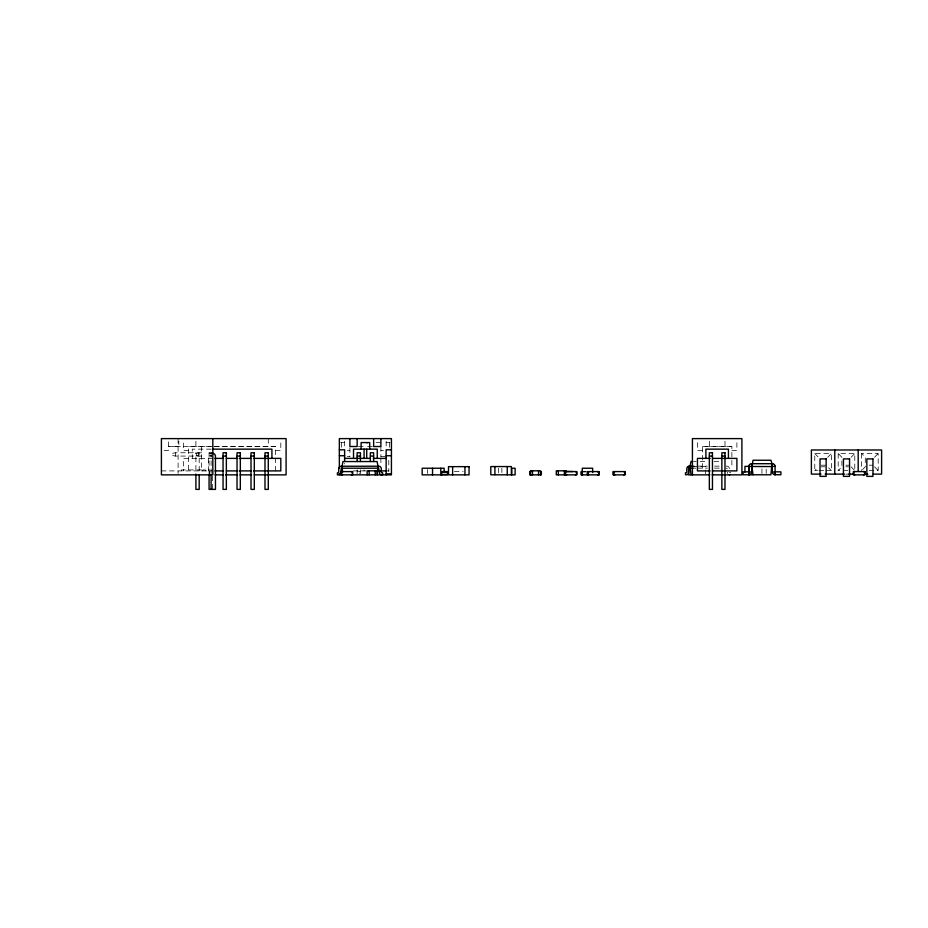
<?xml version="1.0" encoding="UTF-8"?>
<svg xmlns="http://www.w3.org/2000/svg" width="928" height="928" viewBox="0 0 928 928"><rect width="100%" height="100%" fill="white"/><g stroke="black" fill="none" stroke-linecap="round" stroke-linejoin="round"><path stroke-width="0.7" stroke-dasharray="4.64 3.48" d="M729.373 472.178L730.696 472.781M817.556 470.6L814.784 470.6L817.556 467.747M827.695 457.295L831.372 453.49L814.784 453.49L814.784 470.6M847.867 470.6L838.193 470.6L841.882 466.796L841.882 457.295L838.193 453.49L854.781 453.49L854.781 469.174M851.092 457.295L854.781 453.49M862.53 469.649L865.29 466.796L865.29 457.295L861.602 453.49L878.19 453.49L878.19 470.6L868.515 470.6M874.501 457.295L878.19 453.49M195.901 456.077L196.562 455.416L195.901 452.771L195.901 474.858M196.562 453.432L199.195 452.771L199.195 474.858M212.384 452.771L209.078 452.771L209.74 453.432L209.078 456.077L212.384 456.077M359.786 471.9L360.447 471.238L357.152 471.238L359.786 471.9L359.786 473.872M201.515 452.771L175.357 452.771L171.866 453.432L171.866 455.416L175.357 456.077L201.515 456.077M275.535 470.902L275.535 446.519L268.285 446.426L188.651 446.519L188.651 470.902M702.45 468.176L702.45 446.519L709.34 446.426L731.879 446.519L731.879 468.176M340.669 442.563L344.624 442.563M376.049 442.563L380.886 442.563M386.152 442.563L390.108 442.563M212.825 446.519L168.374 446.519L178.837 446.426L178.837 441.218M214.797 446.519L275.535 446.519M358.475 446.519L363.741 446.519L363.741 443.874M372.314 446.519L367.036 446.519L367.036 442.563M702.45 446.519L731.879 446.519M164.186 450.474L168.374 450.474L168.374 438.608M188.651 450.474L183.373 450.474L183.373 441.241M275.535 450.474L280.813 450.474L280.813 441.241M347.258 450.474L349.902 450.474M380.886 450.474L383.519 450.474M702.45 450.474L697.438 450.474L697.438 441.241M731.879 450.474L736.89 450.474L736.89 441.241M209.74 453.432L211.723 453.432M196.562 455.416L199.195 456.077M209.74 455.416L211.723 455.416M347.258 456.402L349.902 456.402M380.886 456.402L386.152 456.402M212.825 458.386L183.373 458.386L183.373 470.902M693.889 461.471L696.209 461.471M700.141 461.471L707.09 461.471M714.038 461.471L720.986 461.471M821.245 465.195L826.14 465.195M845.884 465.195L849.549 465.195M869.281 465.195L872.946 465.195M690.119 466.134L695.872 466.134M697.311 466.134L707.368 466.134M714.548 466.134L720.302 466.134M726.044 466.134L727.065 466.146A2.668 2.668 0 0 1 729.35 468.443L729.373 468.733M692.822 466.366L705.558 466.366L705.558 468.837M821.106 466.796L825.062 466.796M845.837 466.796L848.459 466.796M692.996 468.13L695.872 468.13M697.311 468.13L707.368 468.13M714.548 468.13L720.302 468.13M726.044 468.13L727.355 468.617M201.515 469.916L181.459 469.916L181.459 470.902M818.937 470.6L824.47 470.6M825.85 470.6L831.372 470.6L831.372 453.49M161.402 470.902L212.825 470.902M353.22 470.902L368.926 470.902M386.152 470.902L388.797 470.902M454.407 471.586L463.13 471.586M583.399 471.586L586.345 471.586M582.239 471.958L585.719 471.958M845.802 474.115L848.552 474.115M874.501 466.796L878.19 470.6M851.092 466.796L854.781 470.6M814.784 453.49L818.473 457.295M828.611 467.747L831.372 470.6M861.602 453.49L861.602 470.6M838.193 453.49L838.193 470.6M766.18 469.197L766.18 473.442M761.934 468.837L761.934 473.802M724.988 441.218L724.988 446.426M709.34 441.218L709.34 446.426M705.558 470.078L705.558 473.802M501.862 468.234L501.862 472.584M498.545 468.234L498.545 473.535M427.541 469.556L427.541 473.535M389.458 442.563L389.458 447.83M388.797 460.358L388.797 471.54M386.152 441.241L386.152 447.83M380.886 446.519L380.886 456.553M380.886 457.991L380.886 465.636M364.078 469.916L364.078 470.902M360.447 469.812L360.447 473.547M357.152 469.812L357.152 474.254M349.902 447.83L349.902 456.553M344.624 441.241L344.624 450.474M344.624 463.35L344.624 463.988M341.33 442.563L341.33 447.83M268.285 438.608L268.285 446.426M212.384 476.18L212.384 489.392M211.108 473.547L211.108 449.152L192.27 449.152L192.27 458.386M209.368 470.902L209.368 474.858M209.078 452.771L209.078 474.858M208.498 458.386L208.498 470.902M205.459 470.902L205.459 469.916L202.826 469.916L202.826 470.902M201.515 446.519L201.515 470.902M198.534 453.432L198.534 455.416M195.901 441.218L195.901 446.519M178.095 438.608L178.095 473.466M175.357 452.771L175.357 456.077M727.575 473.419A2.355 2.355 0 0 1 727.378 472.12"/><path stroke-width="1.39" d="M751.993 466.506L753.002 460.242L770.89 460.242L772.003 463.594L770.89 474.776L743.084 474.776L743.084 471.876L748.826 471.842L748.966 465.833A3.016 3.016 0 0 1 751.1 463.698L772.896 463.698A3.016 3.016 0 0 1 775.031 465.833L775.147 471.818L780.912 471.876L780.912 474.776L774.462 474.684A3.016 3.016 0 0 1 772.328 472.549L772.224 466.587L775.089 466.239M749.128 474.73L748.745 471.876L748.745 474.776L749.534 474.684A3.016 3.016 0 0 0 751.668 472.549L751.854 466.506L772.212 466.564M748.861 471.795L751.715 472.143M772.49 463.652L772.119 466.506L772.119 463.594M774.868 474.73L775.251 471.876L775.251 474.776M377.267 473.535L377.986 466.216L377.093 461.552L342.954 461.552L342.061 466.216L342.594 472.201M772.282 472.143L775.135 471.76M212.547 449.152L271.916 449.152L271.916 458.386M339.346 449.813L344.624 449.813L344.624 461.32M391.43 449.813L386.152 449.813L386.152 474.858M339.346 455.741L344.624 455.741M386.152 455.741L391.43 455.741M223.056 456.077L226.351 456.077M237.034 456.077L240.329 456.077M251.012 456.077L254.307 456.077M264.99 456.077L268.285 456.077M357.152 456.077L360.447 456.077M370.342 456.077L373.636 456.077M709.34 456.077L712.46 456.077M721.856 456.077L724.988 456.077M214.902 458.386L223.497 458.386M226.351 458.386L237.034 458.386M239.262 458.386L251.012 458.386M253.588 458.386L280.813 458.386L280.813 470.902L253.588 470.902M344.624 458.386L370.4 458.386M373.265 458.386L386.152 458.386M710.117 458.386L697.438 458.386L697.438 470.902L710.117 470.902M712.46 458.386L736.89 458.386L736.89 470.902L712.46 470.902M692.74 461.471L691.012 461.471L690.119 466.134L691.012 474.776M692.996 466.134L689.11 466.146A2.668 2.668 0 0 0 686.813 468.443L686.778 472.584L685.479 472.781L685.479 474.776L686.465 474.776A2.355 2.355 0 0 0 688.785 472.12L688.982 468.327L692.996 468.13M566.393 470.821L556.29 470.821L556.29 474.858L576.868 474.858L576.868 471.586L565.245 471.586L565.245 474.858M214.902 470.902L223.497 470.902M226.351 470.902L237.034 470.902M239.262 470.902L251.012 470.902M377.568 470.902L386.152 470.902M582.61 471.586L581.16 471.586L581.16 474.858L599.163 474.858L599.163 471.586L587.401 471.586L587.401 474.858M441.705 471.958L447.516 471.958M582.61 471.958L581.52 471.958L581.52 474.498L582.61 474.858M588.978 474.498L587.9 474.498L587.772 471.958L588.978 471.958M597.702 471.958L598.792 471.958L598.792 474.498L597.586 474.858M341.991 473.872L339.346 473.872L339.346 474.858L391.43 474.858L391.43 438.608L339.346 438.608L339.346 468.292M386.152 473.872L391.43 473.872M821.013 474.115L811.385 474.115L811.385 449.976L881.6 449.976L881.6 474.115L873.341 474.115M825.143 474.115L844.422 474.115M848.552 474.115L854.062 474.115M865.082 474.115L867.831 474.115M441.705 474.498L447.516 474.498M215.052 474.858L223.056 474.858M225.608 474.858L237.127 474.858M240.016 474.858L251.534 474.858M254.307 474.858L286.091 474.858L286.091 438.608L161.402 438.608L161.402 474.858L212.825 474.858L212.825 438.608M709.816 474.858L688.564 474.858L688.564 466.366M712.217 474.858L741.901 474.858L741.901 438.608L692.427 438.608L692.427 474.858M748.908 466.239L751.773 466.622M212.245 452.887L214.577 454.07L215.435 455.648L215.47 489.392L209.078 489.392L209.078 474.858M753.002 474.776L751.506 463.652M863.504 471.586L864.594 471.958L864.594 474.498L863.504 474.858M858.191 449.976L858.191 471.273M854.781 471.586L853.69 471.958L853.69 474.498L854.781 474.858M834.782 449.976L834.782 474.115M749.186 471.32L749.186 466.366L744.94 466.366L744.94 472.027M728.434 458.386L728.434 449.152L705.895 449.152L705.895 458.386M623.686 471.586L624.764 471.958L624.764 474.498L623.686 474.858M614.962 471.586L613.872 471.958L613.872 474.498L614.962 474.858M613.501 471.586L613.501 474.858M599.036 471.586L599.036 474.858M592.644 472.584L592.644 468.234L582.285 468.234L582.285 474.858M587.9 471.958L588.05 474.858M587.528 471.586L587.528 474.858M582.239 471.586L582.239 474.858M575.418 471.586L576.508 471.958L576.508 474.498L575.418 474.858M572.912 471.505L567.101 471.505M566.695 471.586L565.604 471.958L565.604 474.498L566.73 474.858M564.375 470.821L564.375 474.858M558.308 470.821L558.308 474.858M541.349 471.586L541.349 474.858L529.726 474.858L529.726 471.586L531.176 471.586L530.085 471.958L530.085 474.498L531.176 474.858M540.989 471.958L540.989 474.498M540.572 474.858L540.572 470.821L530.468 470.821L530.468 474.858M538.553 470.821L538.553 474.858M532.486 470.821L532.486 474.858M511.804 474.858L511.804 468.234L515.11 468.234L515.11 474.858L490.808 474.776L490.808 466.564L511.351 466.564L511.351 474.776M507.245 466.564L507.245 474.776M494.914 466.564L494.914 474.776M464.94 466.645L464.94 474.858M452.62 466.645L452.62 474.858M444.118 472.213L444.118 468.234L422.17 468.234L422.17 474.858L447.516 474.858L447.516 471.586L441.705 471.586L441.705 474.858M440.8 468.234L440.8 474.858M432.529 468.234L432.529 474.858M382.626 474.858L382.626 472.862L381.292 472.561L381.292 468.524A2.668 2.668 0 0 0 378.995 466.227L341.04 466.227A2.668 2.668 0 0 0 338.755 468.524L338.708 472.654L337.409 472.862L337.409 474.858L338.395 474.858A2.355 2.355 0 0 0 340.727 472.201L341.307 468.211L378.647 468.211L379.308 472.201A2.355 2.355 0 0 0 381.64 474.858M380.886 438.608L380.886 446.519L373.636 446.519L373.636 438.608M377.255 458.386L377.255 449.152L353.522 449.152L353.522 458.386M377.255 474.858L377.255 470.821L367.152 470.821L367.152 474.858M375.237 470.821L375.237 474.858M373.636 461.483L373.636 452.771L370.342 452.771L370.342 461.483M369.68 449.152L369.68 442.563L361.108 442.563L361.108 449.152M369.17 470.821L369.17 474.858M366.711 449.152L366.711 458.386M364.078 449.152L364.078 458.386M360.447 461.483L360.447 452.771L357.152 452.771L357.152 461.483M357.152 438.608L357.152 446.519L349.902 446.519L349.902 438.608M352.71 474.858L352.71 471.586L341.075 471.586L341.075 474.858M351.248 471.586L352.338 471.958L352.338 474.498L351.248 474.858M342.525 471.586L341.434 471.958L341.434 474.498L342.525 474.858M211.108 474.858L211.108 489.392M199.195 474.858L199.195 489.392L195.901 489.392L195.901 474.858M729.71 474.776A2.355 2.355 0 0 1 729.048 474.684M226.351 452.771L223.056 452.771L223.056 489.392L226.351 489.392L226.351 452.771M240.329 452.771L237.034 452.771L237.034 489.392L240.329 489.392L240.329 452.771M254.307 452.771L251.012 452.771L251.012 489.392L254.307 489.392L254.307 452.771M268.285 452.771L264.99 452.771L264.99 489.392L268.285 489.392L268.285 452.771M712.46 452.771L709.34 452.771L709.34 489.392L712.46 489.392L712.46 452.771M724.988 452.771L721.856 452.771L721.856 489.392L724.988 489.392L724.988 452.771M826.14 458.896L820.027 458.896L820.027 476.377L826.14 476.377L826.14 458.896M849.549 458.896L843.436 458.896L843.436 476.377L849.549 476.377L849.549 458.896M872.946 458.896L866.845 458.896L866.845 476.377L872.946 476.377L872.946 458.896M469.058 466.645L448.502 466.645L448.502 474.858L469.058 474.858L469.058 466.645M625.136 471.586L613.13 471.586L613.13 474.858L625.136 474.858L625.136 471.586M864.954 471.586L853.319 471.586L853.319 474.858L864.954 474.858L864.954 471.586"/></g></svg>
